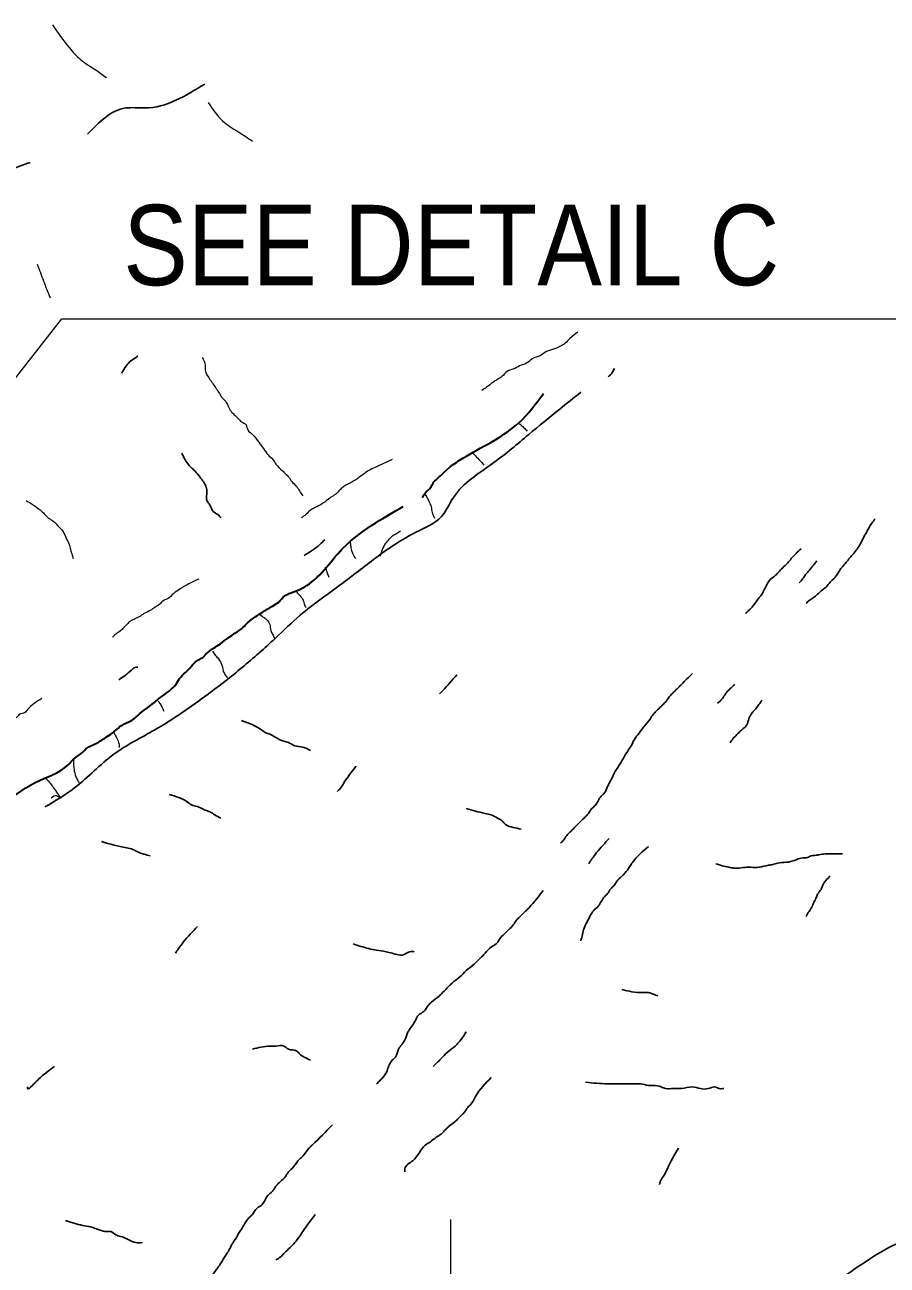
# Model space of a CAD drawing. Extents: x 49 to 419, y -329 to -58.
# Drawn here: x 180.81 to 194.66, y -212.66 to -192.75 of the extents above; entities that cross this region are included whole.
import ezdxf
from ezdxf.enums import TextEntityAlignment as Align

# ---------------------------------------------------------------- set-up
doc = ezdxf.new("R2010")
doc.units = 0
doc.header["$LTSCALE"] = 0.52
doc.layers.add('1', color=7, linetype='Continuous', lineweight=13)

msp = doc.modelspace()

# ---------------------------------------------------------------- linework, layer by layer
at = {"layer": '1'}
msp.add_line((187.6562, -215.7938), (187.6562, -211.9297), dxfattribs=at)
msp.add_lwpolyline([(174.7448, -205.9846), (181.4105, -197.4689), (195.1514, -197.4689)], dxfattribs=at)
for points in [[(181.2557, -192.7482), (181.5298, -193.119), (181.7152, -193.3119), (181.9448, -193.4675), (182.1227, -193.5936)], [(183.7601, -193.9938), (183.9897, -194.2905), (184.2341, -194.4612), (184.4712, -194.6167)], [(181.0112, -196.5891), (181.1151, -196.8632), (181.2186, -197.1302)], [(189.692, -197.6833), (189.5659, -197.7843), (189.4901, -197.8599), (189.4146, -197.9104), (189.2883, -197.961), (189.1622, -198.0115), (189.0863, -198.0621), (188.9603, -198.1126), (188.8592, -198.1882), (188.7837, -198.2134), (188.6826, -198.2639), (188.5565, -198.3145), (188.4807, -198.3902), (188.4049, -198.4408), (188.3293, -198.4911), (188.2283, -198.5669), (188.1527, -198.6174)], [(183.6605, -198.0873), (183.711, -198.2134), (183.711, -198.2892), (183.7868, -198.4408), (183.8373, -198.5163), (183.9382, -198.6679), (183.9887, -198.7438), (184.0392, -198.794), (184.0895, -198.8951), (184.1401, -198.9709), (184.1906, -199.0214), (184.2411, -199.072), (184.2914, -199.1222), (184.3672, -199.1727), (184.3925, -199.2486), (184.468, -199.3244), (184.5691, -199.4505), (184.6449, -199.5515), (184.7204, -199.6526), (184.7962, -199.7284), (184.8467, -199.8039), (184.9476, -199.905), (184.9982, -199.9556), (185.0487, -200.0061), (185.0989, -200.0819), (185.1747, -200.1574), (185.2252, -200.2332), (185.2758, -200.309)], [(188.7527, -199.1495), (188.8279, -199.2168), (188.8795, -199.2723)], [(186.7142, -199.7284), (186.4366, -199.8545), (186.3355, -199.905), (186.26, -199.9556), (186.1589, -200.0313), (186.0328, -200.1072), (185.9067, -200.1827), (185.8562, -200.2332), (185.8057, -200.2837), (185.7298, -200.3343), (185.6291, -200.4101), (185.5532, -200.4604), (185.4524, -200.5109), (185.3767, -200.5615), (185.3261, -200.612), (185.2506, -200.6625)], [(188.0039, -199.6171), (188.0674, -199.6884), (188.1387, -199.7637), (188.1863, -199.8192)], [(187.2433, -200.2908), (187.2792, -200.3503), (187.3067, -200.4098), (187.3384, -200.4892), (187.3542, -200.5762), (187.394, -200.6672)], [(180.8341, -200.3848), (181.0865, -200.5615), (181.1371, -200.612), (181.1873, -200.6625), (181.2632, -200.7131), (181.3639, -200.8139), (181.4145, -200.8644), (181.465, -200.9655), (181.5156, -201.0666), (181.5661, -201.2432), (181.5911, -201.319)], [(186.5224, -201.2777), (186.5582, -201.1706), (186.6134, -201.0676), (186.665, -201.0083), (186.7245, -200.9487), (186.7838, -200.9132), (186.8473, -200.8734)], [(186.0353, -201.0477), (186.0748, -201.2342), (186.1224, -201.3175)], [(185.6388, -201.4523), (185.6706, -201.5516), (185.6943, -201.6189)], [(183.6102, -201.6472), (183.3577, -201.7735), (183.282, -201.8238), (183.1812, -201.8996), (183.1307, -201.9502), (183.0296, -202.0007), (182.9793, -202.0512), (182.9035, -202.1017), (182.8277, -202.152), (182.7268, -202.2026), (182.6511, -202.2531), (182.4998, -202.3289), (182.4492, -202.3794), (182.3987, -202.4299), (182.3483, -202.4802), (182.2726, -202.5307), (182.222, -202.5813)], [(185.1753, -201.8448), (185.211, -201.8963), (185.2743, -201.9677), (185.2981, -202.0429), (185.3258, -202.1062)], [(184.5733, -202.1976), (184.6407, -202.2568), (184.6959, -202.2966), (184.7475, -202.3759), (184.7635, -202.471), (184.791, -202.5342), (184.8227, -202.5938)], [(183.8286, -202.8077), (183.8722, -202.8672), (183.9237, -202.9307), (183.9789, -203.0298), (184.0108, -203.1487), (184.0465, -203.2082), (184.086, -203.2558)], [(181.0865, -203.566), (180.8593, -203.7428), (180.8088, -203.7931), (180.7332, -203.8184), (180.6827, -203.8689), (180.5564, -203.9194), (180.4808, -203.9447), (180.3293, -204.0205), (180.2032, -204.1213), (180.1023, -204.1718), (180.0518, -204.2224), (179.976, -204.2729), (179.9005, -204.3235), (179.8499, -204.374)], [(182.953, -203.6045), (183.0086, -203.6916), (183.0443, -203.7668)], [(182.24, -204.1038), (182.2798, -204.1831), (182.3193, -204.2702), (182.3311, -204.3495)], [(181.5943, -204.5556), (181.6222, -204.7892), (181.6499, -204.8568), (181.6817, -204.9123)], [(181.1388, -204.8333), (181.2101, -204.9126), (181.3249, -205.071), (181.3845, -205.17), (181.3209, -205.1265), (181.2378, -205.1662)]]:
    msp.add_spline(points, degree=3, dxfattribs=at)
at = {"layer": '1', "lineweight": 25}
for points in [[(183.7022, -193.6994), (182.7417, -194.0839), (182.4342, -194.0839), (181.8195, -194.5067)], [(180.8974, -194.9565), (180.4833, -195.0963), (180.0753, -195.1578), (179.7567, -195.2084), (179.3538, -195.4321), (178.8395, -195.7175)], [(182.3737, -198.3397), (182.525, -198.1376), (182.6008, -198.0873), (182.6258, -198.0621)], [(190.1801, -198.3988), (190.2472, -198.3317), (190.2807, -198.2647)], [(181.1368, -205.3071), (181.6131, -204.9984), (182.2428, -204.4606), (182.901, -204.0681), (183.7558, -203.4954), (184.3017, -203.0679), (184.8372, -202.5956), (185.2337, -202.2296), (185.923, -201.7082), (186.4851, -201.2787), (187.0942, -200.8964), (187.5021, -200.6425), (187.6972, -200.3361), (188.3433, -199.7777), (188.9055, -199.3259), (189.4021, -198.9188), (189.7392, -198.6489)], [(183.3325, -199.6273), (183.4586, -199.8293), (183.5092, -199.8798), (183.5849, -199.9556), (183.6605, -200.0566), (183.711, -200.1322), (183.7362, -200.208), (183.7362, -200.2837), (183.7362, -200.3848), (183.7868, -200.4604), (183.8373, -200.5615), (183.9129, -200.612), (183.9634, -200.6625)], [(194.4667, -200.6797), (194.3638, -200.8284), (194.3298, -200.8969), (194.2956, -200.954), (194.2613, -201.0225), (194.2043, -201.1253), (194.1472, -201.2052), (194.0899, -201.2737), (194.0329, -201.3423), (193.9758, -201.4108), (193.9188, -201.4793), (193.8733, -201.5478), (193.8047, -201.6392), (193.7477, -201.6962), (193.6792, -201.776), (193.6221, -201.8218), (193.5421, -201.8903), (193.4737, -201.9474), (193.4052, -201.9932), (193.3594, -202.0387)], [(185.3008, -201.2684), (185.5532, -201.0918), (185.6291, -201.016)], [(193.2797, -201.1596), (193.1197, -201.3195), (193.0627, -201.388), (192.9829, -201.4678), (192.9144, -201.5363), (192.8458, -201.6049), (192.7661, -201.6734), (192.7202, -201.7532), (192.686, -201.8218), (192.6405, -201.9018), (192.5947, -201.9589), (192.5377, -202.0387), (192.4921, -202.096), (192.4463, -202.1415), (192.3893, -202.1986)], [(193.5308, -201.3537), (193.3937, -201.5248), (193.3367, -201.5934), (193.2912, -201.6619), (193.2453, -201.7078)], [(182.3231, -203.263), (182.525, -203.1114), (182.6008, -203.0611), (182.6258, -203.0611)], [(187.749, -203.1873), (187.5218, -203.4399), (187.4712, -203.4902)], [(191.5342, -203.1619), (191.3576, -203.3388), (191.3071, -203.3893), (191.2315, -203.4649), (191.181, -203.5154), (191.1052, -203.6165), (191.0297, -203.6923), (190.9538, -203.7681), (190.9033, -203.8184), (190.853, -203.8942), (190.752, -204.0205), (190.6762, -204.1213), (190.6006, -204.2224), (190.5501, -204.3235), (190.4996, -204.3992), (190.424, -204.5253), (190.3482, -204.6517), (190.2977, -204.7275), (190.2474, -204.8283), (190.1716, -204.9799), (190.1211, -205.081), (190.0705, -205.1312), (190.0203, -205.2071), (189.9697, -205.2828), (189.9192, -205.3334), (189.8433, -205.4344), (189.7931, -205.4847), (189.7173, -205.5605), (189.6415, -205.6363), (189.5659, -205.7122), (189.5154, -205.7627), (189.4648, -205.8382), (189.4146, -205.8887)], [(192.2157, -203.3388), (192.0643, -203.4902), (192.0138, -203.566), (191.938, -203.6418)], [(192.652, -203.5917), (192.5492, -203.7288), (192.4921, -203.7973), (192.4463, -203.8772), (192.4236, -203.9458), (192.3781, -204.0257), (192.3208, -204.0713), (192.2637, -204.1286), (192.1954, -204.1972), (192.1382, -204.2769)], [(184.2914, -203.9194), (184.6197, -204.0711), (184.6952, -204.1213), (184.771, -204.1466), (184.8971, -204.2224), (185.0487, -204.2729), (185.1495, -204.3235), (185.2758, -204.3487), (185.4019, -204.3992)], [(186.1337, -204.6517), (185.9317, -204.9293), (185.8815, -205.0052), (185.8309, -205.0557)], [(183.1307, -205.106), (183.4333, -205.2323), (183.5092, -205.2828), (183.6102, -205.3081), (183.711, -205.3587), (183.7868, -205.3839), (183.8623, -205.4344), (183.9634, -205.4847)], [(187.9003, -205.3334), (188.203, -205.4092), (188.3041, -205.4344), (188.4049, -205.4847), (188.4807, -205.5352), (188.5312, -205.5858), (188.6573, -205.6363), (188.7837, -205.6616)], [(182.0454, -205.8635), (182.4492, -205.9646), (182.5503, -205.9898), (182.6511, -206.0403), (182.7268, -206.0657), (182.8277, -206.0909)], [(190.1968, -205.8129), (189.9949, -206.0403), (189.9192, -206.1412), (189.8686, -206.217)], [(190.8277, -205.9393), (190.5753, -206.1917), (190.5248, -206.2675), (190.4493, -206.3686), (190.3988, -206.4191), (190.3229, -206.4947), (190.2724, -206.5705), (190.2221, -206.621), (190.1716, -206.6968), (190.1211, -206.7473), (190.0705, -206.8229), (190.0203, -206.8987), (189.9444, -206.9745), (189.8939, -207.0503), (189.8433, -207.1511), (189.7931, -207.2522), (189.7678, -207.3533), (189.7425, -207.4541)], [(191.91, -206.2182), (192.1153, -206.2755), (192.1954, -206.2867), (192.2867, -206.2867), (192.4008, -206.2755), (192.4693, -206.2755), (192.6062, -206.2755), (192.7546, -206.2412), (192.8231, -206.2297), (192.9029, -206.207), (193.04, -206.1955), (193.1085, -206.1839), (193.1883, -206.1612), (193.2797, -206.1269), (193.3825, -206.1157), (193.4395, -206.0927), (193.5193, -206.0814), (193.5878, -206.0699), (193.6907, -206.0583), (193.759, -206.0583), (193.8502, -206.0583), (193.9416, -206.0583)], [(193.7477, -206.4123), (193.6221, -206.5722), (193.5993, -206.6295), (193.5421, -206.7093), (193.5193, -206.7663), (193.485, -206.8349), (193.4507, -206.9149), (193.4052, -206.9835), (193.3594, -207.0632)], [(189.1369, -206.6462), (188.9098, -206.9239), (188.8339, -206.9998), (188.7584, -207.0756), (188.7078, -207.1258), (188.6573, -207.2017), (188.5817, -207.2774), (188.5312, -207.328), (188.4554, -207.4038), (188.3799, -207.5046), (188.3041, -207.5551), (188.203, -207.6562), (188.1275, -207.732), (188.0264, -207.8328), (187.9003, -207.9338), (187.7993, -208.0349), (187.6732, -208.1358), (187.6227, -208.1863), (187.5218, -208.2873), (187.4712, -208.3379), (187.3452, -208.4387), (187.2947, -208.4892), (187.2188, -208.5903), (187.1433, -208.6408), (187.0675, -208.7669), (187.017, -208.8427), (186.9664, -208.9185), (186.9162, -209.0448), (186.8656, -209.1204), (186.8151, -209.1962), (186.7646, -209.3226), (186.7142, -209.3731), (186.6637, -209.4487), (186.6385, -209.5244), (186.5627, -209.6507), (186.5124, -209.7013), (186.4618, -209.7518)], [(183.5849, -207.2269), (183.3577, -207.4793), (183.282, -207.5804), (183.2314, -207.6562)], [(186.0833, -207.5046), (186.3355, -207.5804), (186.4618, -207.6057), (186.6132, -207.6309), (186.7142, -207.6562), (186.8151, -207.6814), (186.8909, -207.6814), (186.9917, -207.6309), (187.0675, -207.6309)], [(190.3988, -208.2368), (190.7267, -208.2873), (190.8277, -208.2873), (190.9033, -208.3126), (190.9791, -208.3379)], [(187.9003, -208.9185), (187.7237, -209.1457), (187.5973, -209.2467), (187.4966, -209.3478), (187.4207, -209.4236), (187.3702, -209.4739)], [(184.468, -209.1962), (184.7457, -209.1457), (184.8467, -209.1457), (184.9728, -209.1457), (185.0487, -209.1962), (185.1747, -209.2215), (185.2252, -209.272), (185.3008, -209.3226), (185.4019, -209.3731)], [(181.2884, -209.4739), (181.036, -209.676), (180.9854, -209.7266), (180.9352, -209.7768), (180.8593, -209.8274), (180.8593, -209.8021)], [(188.3041, -209.6507), (188.0517, -209.9537), (187.9758, -210.0801), (187.9256, -210.1303), (187.8751, -210.2062), (187.8245, -210.2567), (187.774, -210.3072), (187.7237, -210.3577), (187.6227, -210.4332), (187.5721, -210.4838), (187.4966, -210.5596), (187.4207, -210.6102), (187.3199, -210.6859), (187.2442, -210.7365), (187.1433, -210.8626), (187.0422, -210.9889), (186.9664, -211.0394), (186.9162, -211.115), (186.9162, -211.1655)], [(189.8183, -209.7266), (190.1716, -209.7518), (190.3735, -209.7518), (190.4493, -209.7518), (190.6006, -209.7518), (190.7014, -209.7518), (190.8277, -209.7768), (190.9033, -209.7768), (191.0297, -209.8021), (191.1052, -209.8274), (191.2315, -209.8274), (191.3576, -209.8274), (191.5342, -209.8021), (191.6606, -209.8274), (191.7867, -209.8274), (191.8877, -209.8021), (191.9632, -209.8274), (192.0391, -209.8274)], [(185.7552, -210.4082), (185.4272, -210.7365), (185.3767, -210.7867), (185.2758, -210.9131), (185.2, -210.9889), (185.1242, -211.09), (185.0487, -211.1655), (184.9982, -211.2413), (184.9223, -211.3172), (184.8467, -211.3929), (184.7962, -211.4685), (184.6952, -211.5696), (184.6197, -211.6959), (184.5438, -211.7464), (184.468, -211.8473), (184.3925, -211.923), (184.3167, -212.0493), (184.2662, -212.1249), (184.1906, -212.2512), (184.1401, -212.3271), (184.0895, -212.4278), (184.0392, -212.5037), (183.9634, -212.63), (183.9129, -212.7058), (183.8121, -212.8319), (183.7616, -212.9077), (183.6857, -213.034), (183.5849, -213.1853), (183.5597, -213.2612), (183.5092, -213.337)], [(191.3071, -210.7867), (191.1305, -211.115), (191.0799, -211.2161), (191.0297, -211.2918), (191.0044, -211.3677)], [(185.4777, -211.8473), (185.2758, -212.1249), (185.2252, -212.2007), (185.1495, -212.3017), (185.0487, -212.4028), (184.9728, -212.4784), (184.9223, -212.5289), (184.8467, -212.5795)], [(181.465, -211.9483), (181.7428, -212.0241), (181.8688, -212.0493), (182.0202, -212.0997), (182.1213, -212.1249), (182.1967, -212.1249), (182.2726, -212.1754), (182.3483, -212.2007), (182.4744, -212.2512), (182.6008, -212.3017), (182.7016, -212.3017)], [(183.5432, -223.87), (185.14, -221.8259), (186.1734, -220.9095), (186.5724, -220.7217), (186.7721, -220.8037), (186.7721, -221.2385), (186.9132, -221.4263), (187.5941, -220.8742), (188.8975, -218.8889), (190.2947, -217.0212), (191.1402, -216.3162), (191.0229, -216.1401), (191.2928, -215.3881), (192.291, -214.6011), (194.0757, -213.7435), (193.8057, -213.6494), (193.5708, -213.3675), (194.0757, -212.7683), (195.1559, -212.2045), (195.8253, -212.1692), (196.1423, -212.2163)]]:
    msp.add_spline(points, degree=3, dxfattribs=at)
at = {"layer": '1', "lineweight": 35}
for points in [[(187.2008, -200.3411), (187.2343, -200.2742), (187.3347, -200.1737), (187.3682, -200.1067), (187.4352, -200.0398), (187.5021, -199.9728), (188.3493, -199.4219), (188.7502, -199.1355), (189.1424, -198.6667)], [(175.8671, -208.5893), (176.4784, -208.0882), (177.1162, -207.7527), (177.7941, -207.4077), (177.9614, -207.2739), (178.0952, -207.1066), (178.2291, -207.0395), (178.3632, -206.9054), (178.4971, -206.8387), (178.6979, -206.7046), (178.8317, -206.6375), (178.9992, -206.5037), (179.133, -206.4366), (179.3006, -206.3028), (179.8002, -205.849), (180.4236, -205.3071), (180.9794, -204.9146), (181.5098, -204.6282), (181.6103, -204.5276), (181.7442, -204.427), (181.8113, -204.3602), (181.9451, -204.2932), (182.1124, -204.1927), (182.2127, -204.1258), (182.3804, -203.9917), (182.5143, -203.9247), (182.6816, -203.7908), (182.8154, -203.6903), (182.9827, -203.5564), (183.1167, -203.4559), (183.2507, -203.3221), (183.3175, -203.2215), (183.4181, -203.1209), (183.4848, -203.0538), (183.5854, -202.9536), (183.6522, -202.92), (183.7192, -202.853), (183.8531, -202.7527), (183.9537, -202.6856), (184.0875, -202.5851), (184.1881, -202.518), (184.3219, -202.4177), (184.3887, -202.3507), (184.5228, -202.2501), (184.6232, -202.1832), (184.7905, -202.0828), (184.8911, -202.0157), (184.9913, -201.9153), (185.0584, -201.8818), (185.2258, -201.8148), (185.2926, -201.7812), (185.9168, -201.1581), (186.4523, -200.7431), (186.8877, -200.4832)]]:
    msp.add_spline(points, degree=3, dxfattribs=at)

# ---------------------------------------------------------------- texts
at = {"layer": '1', "width": 0.9}
msp.add_text('SEE DETAIL C', height=1.291, dxfattribs=at).set_placement((187.6613, -196.9295), align=Align.CENTER)

doc.saveas('drawing.dxf')
